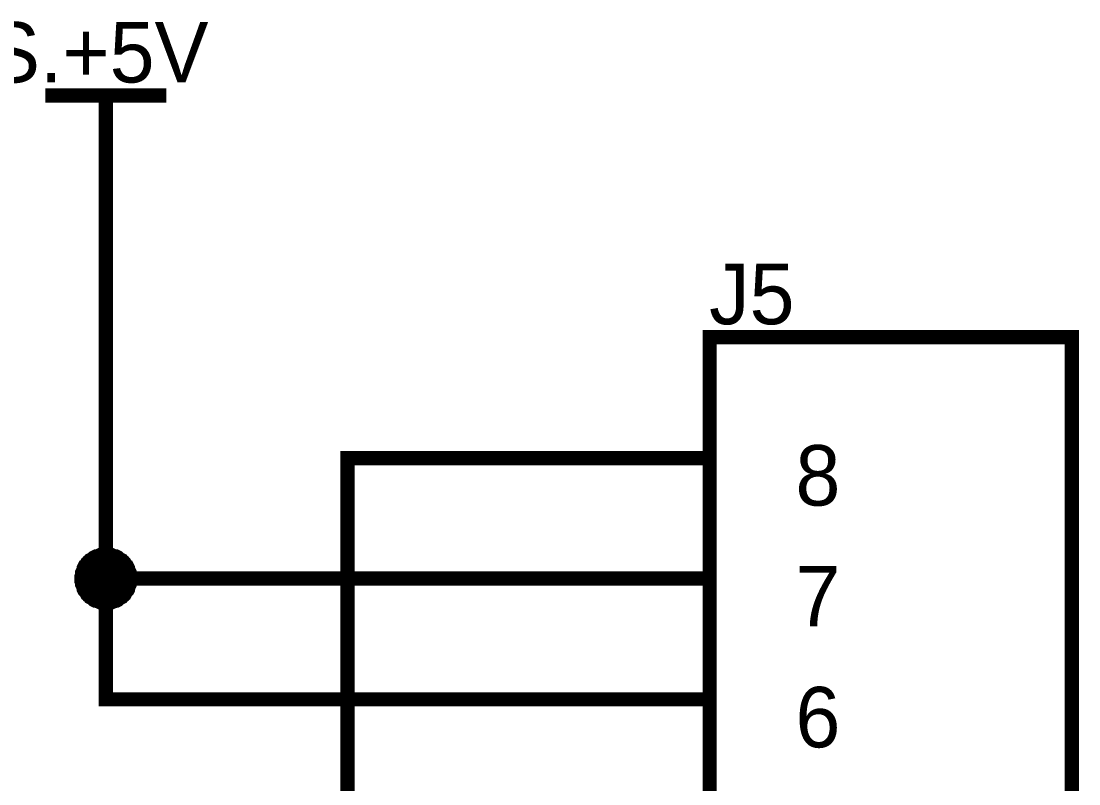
# Model space of a CAD drawing. Header units: inches. Extents: x 0 to 11, y 0 to 8.5.
# Drawn here: x 8.929 to 9.805, y 3.53 to 4.161 of the extents above; entities that cross this region are included whole.
import ezdxf

# ---------------------------------------------------------------- set-up
doc = ezdxf.new("R2010")
doc.units = ezdxf.units.IN
doc.header["$MEASUREMENT"] = 0
doc.layers.add('Sheet', color=255, linetype='Continuous')

msp = doc.modelspace()

# ---------------------------------------------------------------- linework, layer by layer
at = {"layer": 'Sheet'}
for points, const_width in [([(8.94956, 4.09987), (9.04963, 4.09987)], 0.0118), ([(8.99959, 3.99979), (8.99959, 4.09987)], 0.0118), ([(9.29934, 3.5999), (8.99959, 3.5999), (8.99959, 3.69998), (8.99959, 3.99979)], 0.0118), ([(9.29934, 3.79962), (9.19972, 3.79962), (9.19972, 3.39973)], 0.0118), ([(9.49947, 3.79962), (9.29934, 3.79962)], 0.0118), ([(8.97949, 3.69998), (8.97949, 3.70088), (8.97949, 3.70177), (8.97994, 3.70311), (8.97994, 3.70401), (8.97994, 3.7049), (8.98038, 3.70579), (8.98083, 3.70669), (8.98128, 3.70758), (8.98128, 3.70847), (8.98173, 3.70937), (8.98217, 3.71026), (8.98307, 3.71071), (8.98351, 3.7116), (8.98396, 3.71249), (8.98485, 3.71294), (8.9853, 3.71384), (8.98619, 3.71428), (8.98664, 3.71518), (8.98753, 3.71562), (8.98843, 3.71607), (8.98932, 3.71696), (8.98977, 3.71741), (8.99066, 3.71786), (8.99155, 3.7183), (8.99245, 3.7183), (8.99379, 3.71875), (8.99468, 3.7192), (8.99557, 3.7192), (8.99647, 3.7192), (8.99736, 3.71964), (8.9987, 3.71964), (8.99959, 3.71964)], 0.0118), ([(8.97949, 3.69998), (8.97949, 3.70088), (8.97949, 3.70177), (8.97994, 3.70311), (8.97994, 3.70401), (8.97994, 3.7049), (8.98038, 3.70579), (8.98083, 3.70669), (8.98128, 3.70758), (8.98128, 3.70847), (8.98173, 3.70937), (8.98217, 3.71026), (8.98307, 3.71071), (8.98351, 3.7116), (8.98396, 3.71249), (8.98485, 3.71294), (8.9853, 3.71384), (8.98619, 3.71428), (8.98664, 3.71518), (8.98753, 3.71562), (8.98843, 3.71607), (8.98932, 3.71696), (8.98977, 3.71741), (8.99066, 3.71786), (8.99155, 3.7183), (8.99245, 3.7183), (8.99379, 3.71875), (8.99468, 3.7192), (8.99557, 3.7192), (8.99647, 3.7192), (8.99736, 3.71964), (8.9987, 3.71964), (8.99959, 3.71964)], 0.0118), ([(8.97949, 3.69998), (8.97949, 3.70088), (8.97949, 3.70177), (8.97994, 3.70311), (8.97994, 3.70401), (8.97994, 3.7049), (8.98038, 3.70579), (8.98083, 3.70669), (8.98128, 3.70758), (8.98128, 3.70847), (8.98173, 3.70937), (8.98217, 3.71026), (8.98307, 3.71071), (8.98351, 3.7116), (8.98396, 3.71249), (8.98485, 3.71294), (8.9853, 3.71384), (8.98619, 3.71428), (8.98664, 3.71518), (8.98753, 3.71562), (8.98843, 3.71607), (8.98932, 3.71696), (8.98977, 3.71741), (8.99066, 3.71786), (8.99155, 3.7183), (8.99245, 3.7183), (8.99379, 3.71875), (8.99468, 3.7192), (8.99557, 3.7192), (8.99647, 3.7192), (8.99736, 3.71964), (8.9987, 3.71964), (8.99959, 3.71964)], 0.0118), ([(8.97949, 3.69998), (8.97949, 3.70088), (8.97949, 3.70177), (8.97994, 3.70311), (8.97994, 3.70401), (8.97994, 3.7049), (8.98038, 3.70579), (8.98083, 3.70669), (8.98128, 3.70758), (8.98128, 3.70847), (8.98173, 3.70937), (8.98217, 3.71026), (8.98307, 3.71071), (8.98351, 3.7116), (8.98396, 3.71249), (8.98485, 3.71294), (8.9853, 3.71384), (8.98619, 3.71428), (8.98664, 3.71518), (8.98753, 3.71562), (8.98843, 3.71607), (8.98932, 3.71696), (8.98977, 3.71741), (8.99066, 3.71786), (8.99155, 3.7183), (8.99245, 3.7183), (8.99379, 3.71875), (8.99468, 3.7192), (8.99557, 3.7192), (8.99647, 3.7192), (8.99736, 3.71964), (8.9987, 3.71964), (8.99959, 3.71964)], 0.0118), ([(8.99959, 3.71964), (8.99959, 3.71964)], 0.0118), ([(8.99959, 3.71964), (9.00049, 3.71964), (9.00183, 3.71964), (9.00272, 3.7192), (9.00361, 3.7192), (9.00451, 3.7192), (9.0054, 3.71875), (9.00674, 3.7183), (9.00763, 3.7183), (9.00853, 3.71786), (9.00942, 3.71741), (9.00987, 3.71696), (9.01076, 3.71607), (9.01166, 3.71562), (9.01255, 3.71518), (9.013, 3.71428), (9.01389, 3.71384), (9.01434, 3.71294), (9.01523, 3.71249), (9.01568, 3.7116), (9.01612, 3.71071), (9.01702, 3.71026), (9.01746, 3.70937), (9.01791, 3.70847), (9.01791, 3.70758), (9.01836, 3.70669), (9.0188, 3.70579), (9.01925, 3.7049), (9.01925, 3.70401), (9.01925, 3.70311), (9.0197, 3.70177), (9.0197, 3.70088), (9.0197, 3.69998)], 0.0118), ([(8.99959, 3.71964), (8.99959, 3.71964)], 0.0118), ([(8.99959, 3.71964), (9.00049, 3.71964), (9.00183, 3.71964), (9.00272, 3.7192), (9.00361, 3.7192), (9.00451, 3.7192), (9.0054, 3.71875), (9.00674, 3.7183), (9.00763, 3.7183), (9.00853, 3.71786), (9.00942, 3.71741), (9.00987, 3.71696), (9.01076, 3.71607), (9.01166, 3.71562), (9.01255, 3.71518), (9.013, 3.71428), (9.01389, 3.71384), (9.01434, 3.71294), (9.01523, 3.71249), (9.01568, 3.7116), (9.01612, 3.71071), (9.01702, 3.71026), (9.01746, 3.70937), (9.01791, 3.70847), (9.01791, 3.70758), (9.01836, 3.70669), (9.0188, 3.70579), (9.01925, 3.7049), (9.01925, 3.70401), (9.01925, 3.70311), (9.0197, 3.70177), (9.0197, 3.70088), (9.0197, 3.69998)], 0.0118), ([(8.99959, 3.71964), (8.99959, 3.71964)], 0.0118), ([(8.99959, 3.71964), (9.00049, 3.71964), (9.00183, 3.71964), (9.00272, 3.7192), (9.00361, 3.7192), (9.00451, 3.7192), (9.0054, 3.71875), (9.00674, 3.7183), (9.00763, 3.7183), (9.00853, 3.71786), (9.00942, 3.71741), (9.00987, 3.71696), (9.01076, 3.71607), (9.01166, 3.71562), (9.01255, 3.71518), (9.013, 3.71428), (9.01389, 3.71384), (9.01434, 3.71294), (9.01523, 3.71249), (9.01568, 3.7116), (9.01612, 3.71071), (9.01702, 3.71026), (9.01746, 3.70937), (9.01791, 3.70847), (9.01791, 3.70758), (9.01836, 3.70669), (9.0188, 3.70579), (9.01925, 3.7049), (9.01925, 3.70401), (9.01925, 3.70311), (9.0197, 3.70177), (9.0197, 3.70088), (9.0197, 3.69998)], 0.0118), ([(8.99959, 3.71964), (8.99959, 3.71964)], 0.0118), ([(8.99959, 3.71964), (9.00049, 3.71964), (9.00183, 3.71964), (9.00272, 3.7192), (9.00361, 3.7192), (9.00451, 3.7192), (9.0054, 3.71875), (9.00674, 3.7183), (9.00763, 3.7183), (9.00853, 3.71786), (9.00942, 3.71741), (9.00987, 3.71696), (9.01076, 3.71607), (9.01166, 3.71562), (9.01255, 3.71518), (9.013, 3.71428), (9.01389, 3.71384), (9.01434, 3.71294), (9.01523, 3.71249), (9.01568, 3.7116), (9.01612, 3.71071), (9.01702, 3.71026), (9.01746, 3.70937), (9.01791, 3.70847), (9.01791, 3.70758), (9.01836, 3.70669), (9.0188, 3.70579), (9.01925, 3.7049), (9.01925, 3.70401), (9.01925, 3.70311), (9.0197, 3.70177), (9.0197, 3.70088), (9.0197, 3.69998)], 0.0118), ([(8.97949, 3.69998), (8.97949, 3.70088), (8.97949, 3.70177), (8.97994, 3.70311), (8.97994, 3.70401), (8.97994, 3.7049), (8.98038, 3.70579), (8.98083, 3.70669), (8.98128, 3.70758), (8.98128, 3.70847), (8.98173, 3.70937), (8.98217, 3.71026), (8.98307, 3.71071), (8.98351, 3.7116), (8.98396, 3.71249), (8.98485, 3.71294), (8.9853, 3.71384), (8.98619, 3.71428), (8.98664, 3.71518), (8.98753, 3.71562), (8.98843, 3.71607), (8.98932, 3.71696), (8.98977, 3.71741), (8.99066, 3.71786), (8.99155, 3.7183), (8.99245, 3.7183), (8.99379, 3.71875), (8.99468, 3.7192), (8.99557, 3.7192), (8.99647, 3.7192), (8.99736, 3.71964), (8.9987, 3.71964), (8.99959, 3.71964)], 0.0039), ([(8.97949, 3.69998), (8.97949, 3.70088), (8.97949, 3.70177), (8.97994, 3.70311), (8.97994, 3.70401), (8.97994, 3.7049), (8.98038, 3.70579), (8.98083, 3.70669), (8.98128, 3.70758), (8.98128, 3.70847), (8.98173, 3.70937), (8.98217, 3.71026), (8.98307, 3.71071), (8.98351, 3.7116), (8.98396, 3.71249), (8.98485, 3.71294), (8.9853, 3.71384), (8.98619, 3.71428), (8.98664, 3.71518), (8.98753, 3.71562), (8.98843, 3.71607), (8.98932, 3.71696), (8.98977, 3.71741), (8.99066, 3.71786), (8.99155, 3.7183), (8.99245, 3.7183), (8.99379, 3.71875), (8.99468, 3.7192), (8.99557, 3.7192), (8.99647, 3.7192), (8.99736, 3.71964), (8.9987, 3.71964), (8.99959, 3.71964)], 0.0039), ([(8.97949, 3.69998), (8.97949, 3.70088), (8.97949, 3.70177), (8.97994, 3.70311), (8.97994, 3.70401), (8.97994, 3.7049), (8.98038, 3.70579), (8.98083, 3.70669), (8.98128, 3.70758), (8.98128, 3.70847), (8.98173, 3.70937), (8.98217, 3.71026), (8.98307, 3.71071), (8.98351, 3.7116), (8.98396, 3.71249), (8.98485, 3.71294), (8.9853, 3.71384), (8.98619, 3.71428), (8.98664, 3.71518), (8.98753, 3.71562), (8.98843, 3.71607), (8.98932, 3.71696), (8.98977, 3.71741), (8.99066, 3.71786), (8.99155, 3.7183), (8.99245, 3.7183), (8.99379, 3.71875), (8.99468, 3.7192), (8.99557, 3.7192), (8.99647, 3.7192), (8.99736, 3.71964), (8.9987, 3.71964), (8.99959, 3.71964)], 0.0039), ([(8.97949, 3.69998), (8.97949, 3.70088), (8.97949, 3.70177), (8.97994, 3.70311), (8.97994, 3.70401), (8.97994, 3.7049), (8.98038, 3.70579), (8.98083, 3.70669), (8.98128, 3.70758), (8.98128, 3.70847), (8.98173, 3.70937), (8.98217, 3.71026), (8.98307, 3.71071), (8.98351, 3.7116), (8.98396, 3.71249), (8.98485, 3.71294), (8.9853, 3.71384), (8.98619, 3.71428), (8.98664, 3.71518), (8.98753, 3.71562), (8.98843, 3.71607), (8.98932, 3.71696), (8.98977, 3.71741), (8.99066, 3.71786), (8.99155, 3.7183), (8.99245, 3.7183), (8.99379, 3.71875), (8.99468, 3.7192), (8.99557, 3.7192), (8.99647, 3.7192), (8.99736, 3.71964), (8.9987, 3.71964), (8.99959, 3.71964)], 0.0039), ([(8.99959, 3.71964), (8.99959, 3.71964)], 0.0039), ([(8.99959, 3.71964), (9.00049, 3.71964), (9.00183, 3.71964), (9.00272, 3.7192), (9.00361, 3.7192), (9.00451, 3.7192), (9.0054, 3.71875), (9.00674, 3.7183), (9.00763, 3.7183), (9.00853, 3.71786), (9.00942, 3.71741), (9.00987, 3.71696), (9.01076, 3.71607), (9.01166, 3.71562), (9.01255, 3.71518), (9.013, 3.71428), (9.01389, 3.71384), (9.01434, 3.71294), (9.01523, 3.71249), (9.01568, 3.7116), (9.01612, 3.71071), (9.01702, 3.71026), (9.01746, 3.70937), (9.01791, 3.70847), (9.01791, 3.70758), (9.01836, 3.70669), (9.0188, 3.70579), (9.01925, 3.7049), (9.01925, 3.70401), (9.01925, 3.70311), (9.0197, 3.70177), (9.0197, 3.70088), (9.0197, 3.69998)], 0.0039), ([(8.99959, 3.71964), (8.99959, 3.71964)], 0.0039), ([(8.99959, 3.71964), (9.00049, 3.71964), (9.00183, 3.71964), (9.00272, 3.7192), (9.00361, 3.7192), (9.00451, 3.7192), (9.0054, 3.71875), (9.00674, 3.7183), (9.00763, 3.7183), (9.00853, 3.71786), (9.00942, 3.71741), (9.00987, 3.71696), (9.01076, 3.71607), (9.01166, 3.71562), (9.01255, 3.71518), (9.013, 3.71428), (9.01389, 3.71384), (9.01434, 3.71294), (9.01523, 3.71249), (9.01568, 3.7116), (9.01612, 3.71071), (9.01702, 3.71026), (9.01746, 3.70937), (9.01791, 3.70847), (9.01791, 3.70758), (9.01836, 3.70669), (9.0188, 3.70579), (9.01925, 3.7049), (9.01925, 3.70401), (9.01925, 3.70311), (9.0197, 3.70177), (9.0197, 3.70088), (9.0197, 3.69998)], 0.0039), ([(8.99959, 3.71964), (8.99959, 3.71964)], 0.0039), ([(8.99959, 3.71964), (9.00049, 3.71964), (9.00183, 3.71964), (9.00272, 3.7192), (9.00361, 3.7192), (9.00451, 3.7192), (9.0054, 3.71875), (9.00674, 3.7183), (9.00763, 3.7183), (9.00853, 3.71786), (9.00942, 3.71741), (9.00987, 3.71696), (9.01076, 3.71607), (9.01166, 3.71562), (9.01255, 3.71518), (9.013, 3.71428), (9.01389, 3.71384), (9.01434, 3.71294), (9.01523, 3.71249), (9.01568, 3.7116), (9.01612, 3.71071), (9.01702, 3.71026), (9.01746, 3.70937), (9.01791, 3.70847), (9.01791, 3.70758), (9.01836, 3.70669), (9.0188, 3.70579), (9.01925, 3.7049), (9.01925, 3.70401), (9.01925, 3.70311), (9.0197, 3.70177), (9.0197, 3.70088), (9.0197, 3.69998)], 0.0039), ([(8.99959, 3.71964), (8.99959, 3.71964)], 0.0039), ([(8.99959, 3.71964), (9.00049, 3.71964), (9.00183, 3.71964), (9.00272, 3.7192), (9.00361, 3.7192), (9.00451, 3.7192), (9.0054, 3.71875), (9.00674, 3.7183), (9.00763, 3.7183), (9.00853, 3.71786), (9.00942, 3.71741), (9.00987, 3.71696), (9.01076, 3.71607), (9.01166, 3.71562), (9.01255, 3.71518), (9.013, 3.71428), (9.01389, 3.71384), (9.01434, 3.71294), (9.01523, 3.71249), (9.01568, 3.7116), (9.01612, 3.71071), (9.01702, 3.71026), (9.01746, 3.70937), (9.01791, 3.70847), (9.01791, 3.70758), (9.01836, 3.70669), (9.0188, 3.70579), (9.01925, 3.7049), (9.01925, 3.70401), (9.01925, 3.70311), (9.0197, 3.70177), (9.0197, 3.70088), (9.0197, 3.69998)], 0.0039), ([(8.99959, 3.67988), (8.9987, 3.67988), (8.99736, 3.67988), (8.99647, 3.68032), (8.99557, 3.68032), (8.99468, 3.68032), (8.99379, 3.68077), (8.99245, 3.68122), (8.99155, 3.68167), (8.99066, 3.68167), (8.98977, 3.68211), (8.98932, 3.68256), (8.98843, 3.68345), (8.98753, 3.6839), (8.98664, 3.68435), (8.98619, 3.68524), (8.9853, 3.68569), (8.98485, 3.68658), (8.98396, 3.68703), (8.98351, 3.68792), (8.98307, 3.68881), (8.98217, 3.68971), (8.98173, 3.69015), (8.98128, 3.69105), (8.98128, 3.69194), (8.98083, 3.69284), (8.98038, 3.69418), (8.97994, 3.69507), (8.97994, 3.69596), (8.97994, 3.69686), (8.97949, 3.69775), (8.97949, 3.69909), (8.97949, 3.69998)], 0.0118), ([(8.97949, 3.69998), (8.97949, 3.69998)], 0.0118), ([(8.99959, 3.67988), (8.9987, 3.67988), (8.99736, 3.67988), (8.99647, 3.68032), (8.99557, 3.68032), (8.99468, 3.68032), (8.99379, 3.68077), (8.99245, 3.68122), (8.99155, 3.68167), (8.99066, 3.68167), (8.98977, 3.68211), (8.98932, 3.68256), (8.98843, 3.68345), (8.98753, 3.6839), (8.98664, 3.68435), (8.98619, 3.68524), (8.9853, 3.68569), (8.98485, 3.68658), (8.98396, 3.68703), (8.98351, 3.68792), (8.98307, 3.68881), (8.98217, 3.68971), (8.98173, 3.69015), (8.98128, 3.69105), (8.98128, 3.69194), (8.98083, 3.69284), (8.98038, 3.69418), (8.97994, 3.69507), (8.97994, 3.69596), (8.97994, 3.69686), (8.97949, 3.69775), (8.97949, 3.69909), (8.97949, 3.69998)], 0.0118), ([(8.97949, 3.69998), (8.97949, 3.69998)], 0.0118), ([(8.99959, 3.67988), (8.9987, 3.67988), (8.99736, 3.67988), (8.99647, 3.68032), (8.99557, 3.68032), (8.99468, 3.68032), (8.99379, 3.68077), (8.99245, 3.68122), (8.99155, 3.68167), (8.99066, 3.68167), (8.98977, 3.68211), (8.98932, 3.68256), (8.98843, 3.68345), (8.98753, 3.6839), (8.98664, 3.68435), (8.98619, 3.68524), (8.9853, 3.68569), (8.98485, 3.68658), (8.98396, 3.68703), (8.98351, 3.68792), (8.98307, 3.68881), (8.98217, 3.68971), (8.98173, 3.69015), (8.98128, 3.69105), (8.98128, 3.69194), (8.98083, 3.69284), (8.98038, 3.69418), (8.97994, 3.69507), (8.97994, 3.69596), (8.97994, 3.69686), (8.97949, 3.69775), (8.97949, 3.69909), (8.97949, 3.69998)], 0.0118), ([(8.97949, 3.69998), (8.97949, 3.69998)], 0.0118), ([(8.99959, 3.67988), (8.9987, 3.67988), (8.99736, 3.67988), (8.99647, 3.68032), (8.99557, 3.68032), (8.99468, 3.68032), (8.99379, 3.68077), (8.99245, 3.68122), (8.99155, 3.68167), (8.99066, 3.68167), (8.98977, 3.68211), (8.98932, 3.68256), (8.98843, 3.68345), (8.98753, 3.6839), (8.98664, 3.68435), (8.98619, 3.68524), (8.9853, 3.68569), (8.98485, 3.68658), (8.98396, 3.68703), (8.98351, 3.68792), (8.98307, 3.68881), (8.98217, 3.68971), (8.98173, 3.69015), (8.98128, 3.69105), (8.98128, 3.69194), (8.98083, 3.69284), (8.98038, 3.69418), (8.97994, 3.69507), (8.97994, 3.69596), (8.97994, 3.69686), (8.97949, 3.69775), (8.97949, 3.69909), (8.97949, 3.69998)], 0.0118), ([(8.97949, 3.69998), (8.97949, 3.69998)], 0.0118), ([(9.29934, 3.69998), (8.99959, 3.69998)], 0.0118), ([(9.0197, 3.69998), (9.0197, 3.69909), (9.0197, 3.69775), (9.01925, 3.69686), (9.01925, 3.69596), (9.01925, 3.69507), (9.0188, 3.69418), (9.01836, 3.69284), (9.01791, 3.69194), (9.01791, 3.69105), (9.01746, 3.69015), (9.01702, 3.68971), (9.01612, 3.68881), (9.01568, 3.68792), (9.01523, 3.68703), (9.01434, 3.68658), (9.01389, 3.68569), (9.013, 3.68524), (9.01255, 3.68435), (9.01166, 3.6839), (9.01076, 3.68345), (9.00987, 3.68256), (9.00942, 3.68211), (9.00853, 3.68167), (9.00763, 3.68167), (9.00674, 3.68122), (9.0054, 3.68077), (9.00451, 3.68032), (9.00361, 3.68032), (9.00272, 3.68032), (9.00183, 3.67988), (9.00049, 3.67988), (8.99959, 3.67988)], 0.0118), ([(9.0197, 3.69998), (9.0197, 3.69909), (9.0197, 3.69775), (9.01925, 3.69686), (9.01925, 3.69596), (9.01925, 3.69507), (9.0188, 3.69418), (9.01836, 3.69284), (9.01791, 3.69194), (9.01791, 3.69105), (9.01746, 3.69015), (9.01702, 3.68971), (9.01612, 3.68881), (9.01568, 3.68792), (9.01523, 3.68703), (9.01434, 3.68658), (9.01389, 3.68569), (9.013, 3.68524), (9.01255, 3.68435), (9.01166, 3.6839), (9.01076, 3.68345), (9.00987, 3.68256), (9.00942, 3.68211), (9.00853, 3.68167), (9.00763, 3.68167), (9.00674, 3.68122), (9.0054, 3.68077), (9.00451, 3.68032), (9.00361, 3.68032), (9.00272, 3.68032), (9.00183, 3.67988), (9.00049, 3.67988), (8.99959, 3.67988)], 0.0118), ([(9.0197, 3.69998), (9.0197, 3.69909), (9.0197, 3.69775), (9.01925, 3.69686), (9.01925, 3.69596), (9.01925, 3.69507), (9.0188, 3.69418), (9.01836, 3.69284), (9.01791, 3.69194), (9.01791, 3.69105), (9.01746, 3.69015), (9.01702, 3.68971), (9.01612, 3.68881), (9.01568, 3.68792), (9.01523, 3.68703), (9.01434, 3.68658), (9.01389, 3.68569), (9.013, 3.68524), (9.01255, 3.68435), (9.01166, 3.6839), (9.01076, 3.68345), (9.00987, 3.68256), (9.00942, 3.68211), (9.00853, 3.68167), (9.00763, 3.68167), (9.00674, 3.68122), (9.0054, 3.68077), (9.00451, 3.68032), (9.00361, 3.68032), (9.00272, 3.68032), (9.00183, 3.67988), (9.00049, 3.67988), (8.99959, 3.67988)], 0.0118), ([(9.0197, 3.69998), (9.0197, 3.69909), (9.0197, 3.69775), (9.01925, 3.69686), (9.01925, 3.69596), (9.01925, 3.69507), (9.0188, 3.69418), (9.01836, 3.69284), (9.01791, 3.69194), (9.01791, 3.69105), (9.01746, 3.69015), (9.01702, 3.68971), (9.01612, 3.68881), (9.01568, 3.68792), (9.01523, 3.68703), (9.01434, 3.68658), (9.01389, 3.68569), (9.013, 3.68524), (9.01255, 3.68435), (9.01166, 3.6839), (9.01076, 3.68345), (9.00987, 3.68256), (9.00942, 3.68211), (9.00853, 3.68167), (9.00763, 3.68167), (9.00674, 3.68122), (9.0054, 3.68077), (9.00451, 3.68032), (9.00361, 3.68032), (9.00272, 3.68032), (9.00183, 3.67988), (9.00049, 3.67988), (8.99959, 3.67988)], 0.0118), ([(9.0197, 3.69998), (9.0197, 3.69998), (9.0197, 3.69998), (9.0197, 3.69998), (9.0197, 3.69998), (9.0197, 3.69998), (9.0197, 3.69998), (9.0197, 3.69998), (9.0197, 3.69998), (9.0197, 3.69998), (9.0197, 3.69998), (9.0197, 3.69998), (9.0197, 3.69998), (9.0197, 3.69998), (9.0197, 3.69998), (9.0197, 3.69998), (9.0197, 3.69998), (9.0197, 3.69998), (9.0197, 3.69998), (9.0197, 3.69998), (9.0197, 3.69998), (9.0197, 3.69998), (9.0197, 3.69998), (9.0197, 3.69998), (9.0197, 3.69998), (9.0197, 3.69998), (9.0197, 3.69998), (9.0197, 3.69998), (9.0197, 3.69998), (9.0197, 3.69998), (9.0197, 3.69998), (9.0197, 3.69998), (9.0197, 3.69998)], 0.0118), ([(9.0197, 3.69998), (9.0197, 3.69998)], 0.0118), ([(9.0197, 3.69998), (9.0197, 3.69998), (9.0197, 3.69998), (9.0197, 3.69998), (9.0197, 3.69998), (9.0197, 3.69998), (9.0197, 3.69998), (9.0197, 3.69998), (9.0197, 3.69998), (9.0197, 3.69998), (9.0197, 3.69998), (9.0197, 3.69998), (9.0197, 3.69998), (9.0197, 3.69998), (9.0197, 3.69998), (9.0197, 3.69998), (9.0197, 3.69998), (9.0197, 3.69998), (9.0197, 3.69998), (9.0197, 3.69998), (9.0197, 3.69998), (9.0197, 3.69998), (9.0197, 3.69998), (9.0197, 3.69998), (9.0197, 3.69998), (9.0197, 3.69998), (9.0197, 3.69998), (9.0197, 3.69998), (9.0197, 3.69998), (9.0197, 3.69998), (9.0197, 3.69998), (9.0197, 3.69998), (9.0197, 3.69998)], 0.0118), ([(9.0197, 3.69998), (9.0197, 3.69998)], 0.0118), ([(9.0197, 3.69998), (9.0197, 3.69998), (9.0197, 3.69998), (9.0197, 3.69998), (9.0197, 3.69998), (9.0197, 3.69998), (9.0197, 3.69998), (9.0197, 3.69998), (9.0197, 3.69998), (9.0197, 3.69998), (9.0197, 3.69998), (9.0197, 3.69998), (9.0197, 3.69998), (9.0197, 3.69998), (9.0197, 3.69998), (9.0197, 3.69998), (9.0197, 3.69998), (9.0197, 3.69998), (9.0197, 3.69998), (9.0197, 3.69998), (9.0197, 3.69998), (9.0197, 3.69998), (9.0197, 3.69998), (9.0197, 3.69998), (9.0197, 3.69998), (9.0197, 3.69998), (9.0197, 3.69998), (9.0197, 3.69998), (9.0197, 3.69998), (9.0197, 3.69998), (9.0197, 3.69998), (9.0197, 3.69998), (9.0197, 3.69998)], 0.0118), ([(9.0197, 3.69998), (9.0197, 3.69998)], 0.0118), ([(9.0197, 3.69998), (9.0197, 3.69998), (9.0197, 3.69998), (9.0197, 3.69998), (9.0197, 3.69998), (9.0197, 3.69998), (9.0197, 3.69998), (9.0197, 3.69998), (9.0197, 3.69998), (9.0197, 3.69998), (9.0197, 3.69998), (9.0197, 3.69998), (9.0197, 3.69998), (9.0197, 3.69998), (9.0197, 3.69998), (9.0197, 3.69998), (9.0197, 3.69998), (9.0197, 3.69998), (9.0197, 3.69998), (9.0197, 3.69998), (9.0197, 3.69998), (9.0197, 3.69998), (9.0197, 3.69998), (9.0197, 3.69998), (9.0197, 3.69998), (9.0197, 3.69998), (9.0197, 3.69998), (9.0197, 3.69998), (9.0197, 3.69998), (9.0197, 3.69998), (9.0197, 3.69998), (9.0197, 3.69998), (9.0197, 3.69998)], 0.0118), ([(9.0197, 3.69998), (9.0197, 3.69998)], 0.0118), ([(9.49947, 3.69998), (9.29934, 3.69998)], 0.0118), ([(8.99959, 3.67988), (8.9987, 3.67988), (8.99736, 3.67988), (8.99647, 3.68032), (8.99557, 3.68032), (8.99468, 3.68032), (8.99379, 3.68077), (8.99245, 3.68122), (8.99155, 3.68167), (8.99066, 3.68167), (8.98977, 3.68211), (8.98932, 3.68256), (8.98843, 3.68345), (8.98753, 3.6839), (8.98664, 3.68435), (8.98619, 3.68524), (8.9853, 3.68569), (8.98485, 3.68658), (8.98396, 3.68703), (8.98351, 3.68792), (8.98307, 3.68881), (8.98217, 3.68971), (8.98173, 3.69015), (8.98128, 3.69105), (8.98128, 3.69194), (8.98083, 3.69284), (8.98038, 3.69418), (8.97994, 3.69507), (8.97994, 3.69596), (8.97994, 3.69686), (8.97949, 3.69775), (8.97949, 3.69909), (8.97949, 3.69998)], 0.0039), ([(8.97949, 3.69998), (8.97949, 3.69998)], 0.0039), ([(8.99959, 3.67988), (8.9987, 3.67988), (8.99736, 3.67988), (8.99647, 3.68032), (8.99557, 3.68032), (8.99468, 3.68032), (8.99379, 3.68077), (8.99245, 3.68122), (8.99155, 3.68167), (8.99066, 3.68167), (8.98977, 3.68211), (8.98932, 3.68256), (8.98843, 3.68345), (8.98753, 3.6839), (8.98664, 3.68435), (8.98619, 3.68524), (8.9853, 3.68569), (8.98485, 3.68658), (8.98396, 3.68703), (8.98351, 3.68792), (8.98307, 3.68881), (8.98217, 3.68971), (8.98173, 3.69015), (8.98128, 3.69105), (8.98128, 3.69194), (8.98083, 3.69284), (8.98038, 3.69418), (8.97994, 3.69507), (8.97994, 3.69596), (8.97994, 3.69686), (8.97949, 3.69775), (8.97949, 3.69909), (8.97949, 3.69998)], 0.0039), ([(8.97949, 3.69998), (8.97949, 3.69998)], 0.0039), ([(8.99959, 3.67988), (8.9987, 3.67988), (8.99736, 3.67988), (8.99647, 3.68032), (8.99557, 3.68032), (8.99468, 3.68032), (8.99379, 3.68077), (8.99245, 3.68122), (8.99155, 3.68167), (8.99066, 3.68167), (8.98977, 3.68211), (8.98932, 3.68256), (8.98843, 3.68345), (8.98753, 3.6839), (8.98664, 3.68435), (8.98619, 3.68524), (8.9853, 3.68569), (8.98485, 3.68658), (8.98396, 3.68703), (8.98351, 3.68792), (8.98307, 3.68881), (8.98217, 3.68971), (8.98173, 3.69015), (8.98128, 3.69105), (8.98128, 3.69194), (8.98083, 3.69284), (8.98038, 3.69418), (8.97994, 3.69507), (8.97994, 3.69596), (8.97994, 3.69686), (8.97949, 3.69775), (8.97949, 3.69909), (8.97949, 3.69998)], 0.0039), ([(8.97949, 3.69998), (8.97949, 3.69998)], 0.0039), ([(8.99959, 3.67988), (8.9987, 3.67988), (8.99736, 3.67988), (8.99647, 3.68032), (8.99557, 3.68032), (8.99468, 3.68032), (8.99379, 3.68077), (8.99245, 3.68122), (8.99155, 3.68167), (8.99066, 3.68167), (8.98977, 3.68211), (8.98932, 3.68256), (8.98843, 3.68345), (8.98753, 3.6839), (8.98664, 3.68435), (8.98619, 3.68524), (8.9853, 3.68569), (8.98485, 3.68658), (8.98396, 3.68703), (8.98351, 3.68792), (8.98307, 3.68881), (8.98217, 3.68971), (8.98173, 3.69015), (8.98128, 3.69105), (8.98128, 3.69194), (8.98083, 3.69284), (8.98038, 3.69418), (8.97994, 3.69507), (8.97994, 3.69596), (8.97994, 3.69686), (8.97949, 3.69775), (8.97949, 3.69909), (8.97949, 3.69998)], 0.0039), ([(8.97949, 3.69998), (8.97949, 3.69998)], 0.0039), ([(9.0197, 3.69998), (9.0197, 3.69909), (9.0197, 3.69775), (9.01925, 3.69686), (9.01925, 3.69596), (9.01925, 3.69507), (9.0188, 3.69418), (9.01836, 3.69284), (9.01791, 3.69194), (9.01791, 3.69105), (9.01746, 3.69015), (9.01702, 3.68971), (9.01612, 3.68881), (9.01568, 3.68792), (9.01523, 3.68703), (9.01434, 3.68658), (9.01389, 3.68569), (9.013, 3.68524), (9.01255, 3.68435), (9.01166, 3.6839), (9.01076, 3.68345), (9.00987, 3.68256), (9.00942, 3.68211), (9.00853, 3.68167), (9.00763, 3.68167), (9.00674, 3.68122), (9.0054, 3.68077), (9.00451, 3.68032), (9.00361, 3.68032), (9.00272, 3.68032), (9.00183, 3.67988), (9.00049, 3.67988), (8.99959, 3.67988)], 0.0039), ([(9.0197, 3.69998), (9.0197, 3.69909), (9.0197, 3.69775), (9.01925, 3.69686), (9.01925, 3.69596), (9.01925, 3.69507), (9.0188, 3.69418), (9.01836, 3.69284), (9.01791, 3.69194), (9.01791, 3.69105), (9.01746, 3.69015), (9.01702, 3.68971), (9.01612, 3.68881), (9.01568, 3.68792), (9.01523, 3.68703), (9.01434, 3.68658), (9.01389, 3.68569), (9.013, 3.68524), (9.01255, 3.68435), (9.01166, 3.6839), (9.01076, 3.68345), (9.00987, 3.68256), (9.00942, 3.68211), (9.00853, 3.68167), (9.00763, 3.68167), (9.00674, 3.68122), (9.0054, 3.68077), (9.00451, 3.68032), (9.00361, 3.68032), (9.00272, 3.68032), (9.00183, 3.67988), (9.00049, 3.67988), (8.99959, 3.67988)], 0.0039), ([(9.0197, 3.69998), (9.0197, 3.69909), (9.0197, 3.69775), (9.01925, 3.69686), (9.01925, 3.69596), (9.01925, 3.69507), (9.0188, 3.69418), (9.01836, 3.69284), (9.01791, 3.69194), (9.01791, 3.69105), (9.01746, 3.69015), (9.01702, 3.68971), (9.01612, 3.68881), (9.01568, 3.68792), (9.01523, 3.68703), (9.01434, 3.68658), (9.01389, 3.68569), (9.013, 3.68524), (9.01255, 3.68435), (9.01166, 3.6839), (9.01076, 3.68345), (9.00987, 3.68256), (9.00942, 3.68211), (9.00853, 3.68167), (9.00763, 3.68167), (9.00674, 3.68122), (9.0054, 3.68077), (9.00451, 3.68032), (9.00361, 3.68032), (9.00272, 3.68032), (9.00183, 3.67988), (9.00049, 3.67988), (8.99959, 3.67988)], 0.0039), ([(9.0197, 3.69998), (9.0197, 3.69909), (9.0197, 3.69775), (9.01925, 3.69686), (9.01925, 3.69596), (9.01925, 3.69507), (9.0188, 3.69418), (9.01836, 3.69284), (9.01791, 3.69194), (9.01791, 3.69105), (9.01746, 3.69015), (9.01702, 3.68971), (9.01612, 3.68881), (9.01568, 3.68792), (9.01523, 3.68703), (9.01434, 3.68658), (9.01389, 3.68569), (9.013, 3.68524), (9.01255, 3.68435), (9.01166, 3.6839), (9.01076, 3.68345), (9.00987, 3.68256), (9.00942, 3.68211), (9.00853, 3.68167), (9.00763, 3.68167), (9.00674, 3.68122), (9.0054, 3.68077), (9.00451, 3.68032), (9.00361, 3.68032), (9.00272, 3.68032), (9.00183, 3.67988), (9.00049, 3.67988), (8.99959, 3.67988)], 0.0039), ([(9.0197, 3.69998), (9.0197, 3.69998), (9.0197, 3.69998), (9.0197, 3.69998), (9.0197, 3.69998), (9.0197, 3.69998), (9.0197, 3.69998), (9.0197, 3.69998), (9.0197, 3.69998), (9.0197, 3.69998), (9.0197, 3.69998), (9.0197, 3.69998), (9.0197, 3.69998), (9.0197, 3.69998), (9.0197, 3.69998), (9.0197, 3.69998), (9.0197, 3.69998), (9.0197, 3.69998), (9.0197, 3.69998), (9.0197, 3.69998), (9.0197, 3.69998), (9.0197, 3.69998), (9.0197, 3.69998), (9.0197, 3.69998), (9.0197, 3.69998), (9.0197, 3.69998), (9.0197, 3.69998), (9.0197, 3.69998), (9.0197, 3.69998), (9.0197, 3.69998), (9.0197, 3.69998), (9.0197, 3.69998), (9.0197, 3.69998)], 0.0039), ([(9.0197, 3.69998), (9.0197, 3.69998)], 0.0039), ([(9.0197, 3.69998), (9.0197, 3.69998), (9.0197, 3.69998), (9.0197, 3.69998), (9.0197, 3.69998), (9.0197, 3.69998), (9.0197, 3.69998), (9.0197, 3.69998), (9.0197, 3.69998), (9.0197, 3.69998), (9.0197, 3.69998), (9.0197, 3.69998), (9.0197, 3.69998), (9.0197, 3.69998), (9.0197, 3.69998), (9.0197, 3.69998), (9.0197, 3.69998), (9.0197, 3.69998), (9.0197, 3.69998), (9.0197, 3.69998), (9.0197, 3.69998), (9.0197, 3.69998), (9.0197, 3.69998), (9.0197, 3.69998), (9.0197, 3.69998), (9.0197, 3.69998), (9.0197, 3.69998), (9.0197, 3.69998), (9.0197, 3.69998), (9.0197, 3.69998), (9.0197, 3.69998), (9.0197, 3.69998), (9.0197, 3.69998)], 0.0039), ([(9.0197, 3.69998), (9.0197, 3.69998)], 0.0039), ([(9.0197, 3.69998), (9.0197, 3.69998), (9.0197, 3.69998), (9.0197, 3.69998), (9.0197, 3.69998), (9.0197, 3.69998), (9.0197, 3.69998), (9.0197, 3.69998), (9.0197, 3.69998), (9.0197, 3.69998), (9.0197, 3.69998), (9.0197, 3.69998), (9.0197, 3.69998), (9.0197, 3.69998), (9.0197, 3.69998), (9.0197, 3.69998), (9.0197, 3.69998), (9.0197, 3.69998), (9.0197, 3.69998), (9.0197, 3.69998), (9.0197, 3.69998), (9.0197, 3.69998), (9.0197, 3.69998), (9.0197, 3.69998), (9.0197, 3.69998), (9.0197, 3.69998), (9.0197, 3.69998), (9.0197, 3.69998), (9.0197, 3.69998), (9.0197, 3.69998), (9.0197, 3.69998), (9.0197, 3.69998), (9.0197, 3.69998)], 0.0039), ([(9.0197, 3.69998), (9.0197, 3.69998)], 0.0039), ([(9.0197, 3.69998), (9.0197, 3.69998), (9.0197, 3.69998), (9.0197, 3.69998), (9.0197, 3.69998), (9.0197, 3.69998), (9.0197, 3.69998), (9.0197, 3.69998), (9.0197, 3.69998), (9.0197, 3.69998), (9.0197, 3.69998), (9.0197, 3.69998), (9.0197, 3.69998), (9.0197, 3.69998), (9.0197, 3.69998), (9.0197, 3.69998), (9.0197, 3.69998), (9.0197, 3.69998), (9.0197, 3.69998), (9.0197, 3.69998), (9.0197, 3.69998), (9.0197, 3.69998), (9.0197, 3.69998), (9.0197, 3.69998), (9.0197, 3.69998), (9.0197, 3.69998), (9.0197, 3.69998), (9.0197, 3.69998), (9.0197, 3.69998), (9.0197, 3.69998), (9.0197, 3.69998), (9.0197, 3.69998), (9.0197, 3.69998)], 0.0039), ([(9.0197, 3.69998), (9.0197, 3.69998)], 0.0039), ([(9.49947, 3.5999), (9.29934, 3.5999)], 0.0118)]:
    msp.add_lwpolyline(points, dxfattribs=dict(at, const_width=const_width))
for points, const_width in [([(9.49947, 3.89971), (9.79922, 3.89971), (9.79922, 2.99984), (9.49947, 2.99984), (9.49947, 3.89971)], 0.0118), ([(9.49947, 3.89971), (9.49947, 2.99984), (9.79922, 2.99984), (9.79922, 3.89971), (9.49947, 3.89971), (9.49947, 3.89971)], 0.0039)]:
    msp.add_lwpolyline(points, close=True, dxfattribs=dict(at, const_width=const_width))
at = {"layer": 'Sheet', "const_width": 0.02}
msp.add_lwpolyline([(8.99, 3.7, 1), (9.01, 3.7, 1)], format="xyb", close=True, dxfattribs=at)

# ---------------------------------------------------------------- texts
at = {"layer": 'Sheet'}
for s, height, p in [('PS.+5V', 0.050042, (8.85575, 4.1106)), ('J5', 0.050042, (9.49903, 3.91043)), ('8', 0.05004, (9.5705, 3.7603)), ('7', 0.05004, (9.5705, 3.66022)), ('6', 0.05004, (9.5705, 3.56013))]:
    msp.add_text(s, height=height, dxfattribs=at).set_placement(p)

doc.saveas('drawing.dxf')
